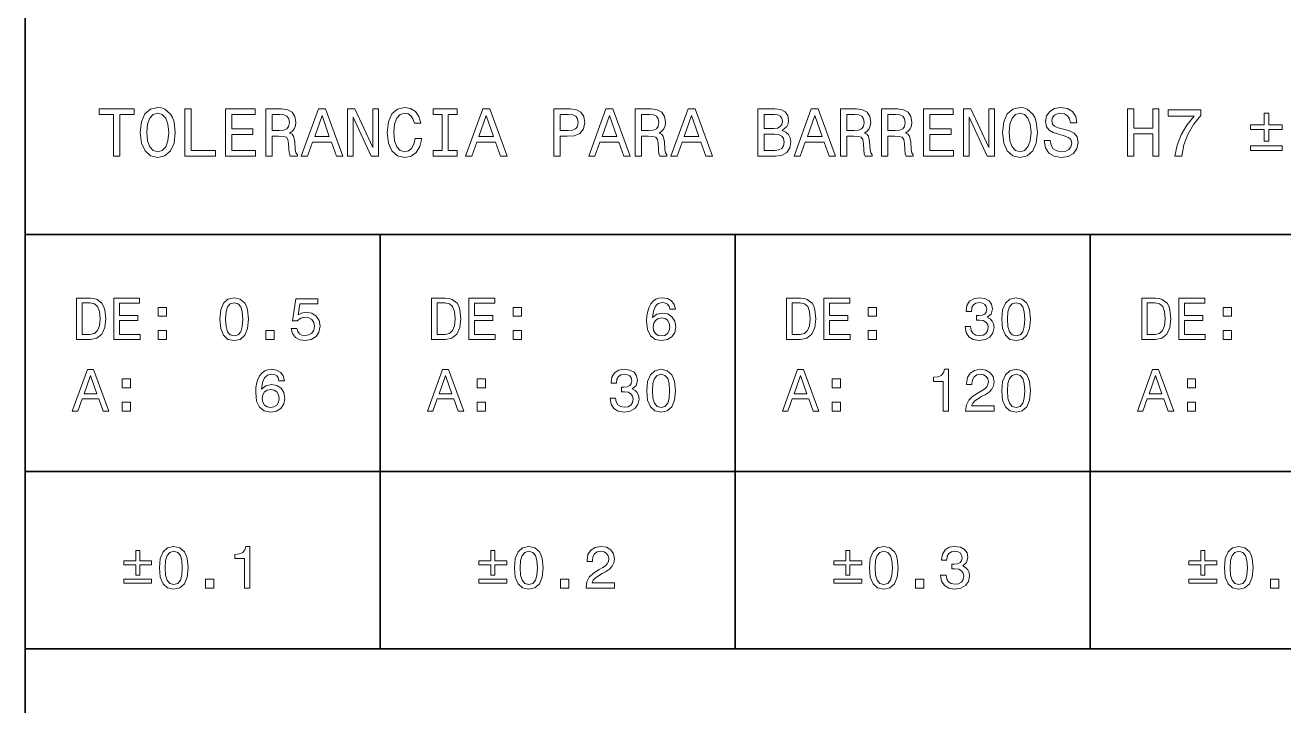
# Model space of a CAD drawing. Extents: x 14 to 2196, y -1968 to 1826.
# Drawn here: x 954 to 1060.3, y 1394.8 to 1452.3 of the extents above; entities that cross this region are included whole.
import ezdxf

# ---------------------------------------------------------------- set-up
doc = ezdxf.new("R2010")
doc.units = 0

msp = doc.modelspace()

# ---------------------------------------------------------------- linework, layer by layer
at = {"color": 7, "lineweight": 35}
for p, q in [((953.95874, 1826.436523), (953.95874, 1015.596436)), ((953.95874, 1464.596436), (953.95874, 1399.596436)), ((953.95874, 1434.596436), (1173.95874, 1434.596436)), ((983.95874, 1434.596436), (983.95874, 1399.596436)), ((1013.95874, 1434.596436), (1013.95874, 1399.596436)), ((1043.95874, 1434.596436), (1043.95874, 1399.596436)), ((953.95874, 1414.596436), (1173.95874, 1414.596436)), ((953.95874, 1399.596436), (1173.95874, 1399.596436)), ((953.95874, 1399.596436), (1173.95874, 1399.596436))]:
    msp.add_line(p, q, dxfattribs=at)
at = {"color": 7, "lineweight": 13}
for points in [[(961.428467, 1441.224731), (961.95874, 1441.224731), (961.95874, 1444.740601), (963.169128, 1444.740601), (963.169128, 1445.224731), (960.212341, 1445.224731), (960.212341, 1444.740601), (961.428467, 1444.740601)], [(963.682068, 1443.224731), (963.785828, 1442.325562), (964.085571, 1441.66272), (964.552429, 1441.25354), (965.16333, 1441.115234), (965.768555, 1441.25354), (966.24115, 1441.66272), (966.535095, 1442.325562), (966.644592, 1443.224731), (966.535095, 1444.118164), (966.408325, 1444.481201), (966.24115, 1444.780884), (965.768555, 1445.190186), (965.480347, 1445.293945), (965.16333, 1445.334229), (964.546631, 1445.190186), (964.079773, 1444.786743), (963.785828, 1444.123901)], [(964.235413, 1443.224731), (964.298828, 1443.922119), (964.489014, 1444.435059), (964.782959, 1444.746338), (965.16333, 1444.855835), (965.537964, 1444.746338), (965.831909, 1444.429321), (966.022156, 1443.916382), (966.091309, 1443.224731), (966.022156, 1442.527344), (965.831909, 1442.014404), (965.537964, 1441.703125), (965.16333, 1441.599365), (964.782959, 1441.703125), (964.489014, 1442.014404), (964.298828, 1442.521606)], [(967.463074, 1441.224731), (970.033691, 1441.224731), (970.033691, 1441.708862), (967.993347, 1441.708862), (967.993347, 1445.224731), (967.463074, 1445.224731)], [(970.892456, 1441.224731), (973.428467, 1441.224731), (973.428467, 1441.708862), (971.422729, 1441.708862), (971.422729, 1443.063354), (973.209473, 1443.063354), (973.209473, 1443.541748), (971.422729, 1443.541748), (971.422729, 1444.740601), (973.382385, 1444.740601), (973.382385, 1445.224731), (970.892456, 1445.224731)], [(974.287292, 1441.224731), (974.823303, 1441.224731), (974.823303, 1442.913452), (975.37085, 1442.913452), (975.774292, 1442.89624), (976.027893, 1442.815552), (976.16626, 1442.625366), (976.223877, 1442.285278), (976.252686, 1441.766479), (976.287292, 1441.426514), (976.356445, 1441.224731), (976.961609, 1441.224731), (976.961609, 1441.334229), (976.829041, 1441.495605), (976.782959, 1441.795288), (976.742615, 1442.440918), (976.644592, 1442.919312), (976.512085, 1443.069092), (976.304565, 1443.178589), (976.535095, 1443.322754), (976.696472, 1443.524414), (976.800232, 1443.778076), (976.834839, 1444.083496), (976.75415, 1444.567627), (976.52356, 1444.930786), (976.143188, 1445.14978), (975.624451, 1445.224731), (974.287292, 1445.224731)], [(975.474609, 1444.734863), (975.826172, 1444.700195), (976.074036, 1444.590698), (976.229614, 1444.389038), (976.281494, 1444.072021), (976.223877, 1443.737671), (976.068237, 1443.536011), (975.803101, 1443.432251), (975.440002, 1443.403442), (974.823303, 1443.403442), (974.823303, 1444.734863)], [(977.290161, 1441.224731), (977.820435, 1441.224731), (978.24115, 1442.400513), (979.837708, 1442.400513), (980.258423, 1441.224731), (980.800232, 1441.224731), (979.336243, 1445.230469), (978.748352, 1445.230469)], [(978.425598, 1442.890381), (979.042297, 1444.654175), (979.659058, 1442.890381)], [(981.197937, 1441.224731), (981.676331, 1441.224731), (981.676331, 1444.504272), (983.209473, 1441.224731), (983.826172, 1441.224731), (983.826172, 1445.224731), (983.342041, 1445.224731), (983.342041, 1441.94519), (981.826172, 1445.224731), (981.197937, 1445.224731)], [(986.915527, 1442.711792), (986.800232, 1442.227661), (986.610046, 1441.881836), (986.34491, 1441.668579), (986.033691, 1441.599365), (985.659058, 1441.703125), (985.365051, 1442.014404), (985.169128, 1442.521606), (985.105713, 1443.224731), (985.169128, 1443.922119), (985.359314, 1444.435059), (985.653259, 1444.746338), (986.033691, 1444.855835), (986.310303, 1444.798218), (986.546631, 1444.636841), (986.731079, 1444.377441), (986.857849, 1444.020142), (987.405396, 1444.020142), (987.232544, 1444.567627), (986.9328, 1444.982666), (986.52356, 1445.242065), (986.033691, 1445.334229), (985.422729, 1445.190186), (984.955872, 1444.786743), (984.656128, 1444.123901), (984.552368, 1443.224731), (984.656128, 1442.325562), (984.955872, 1441.66272), (985.422729, 1441.25354), (986.033691, 1441.115234), (986.569702, 1441.224731), (987.001953, 1441.530151), (987.307434, 1442.031616), (987.468811, 1442.711792)], [(989.186401, 1441.708862), (988.448669, 1441.708862), (988.448669, 1441.224731), (990.454407, 1441.224731), (990.454407, 1441.708862), (989.716675, 1441.708862), (989.716675, 1444.740601), (990.454407, 1444.740601), (990.454407, 1445.224731), (988.448669, 1445.224731), (988.448669, 1444.740601), (989.186401, 1444.740601)], [(991.169128, 1441.224731), (991.699341, 1441.224731), (992.120117, 1442.400513), (993.716675, 1442.400513), (994.13739, 1441.224731), (994.679199, 1441.224731), (993.21521, 1445.230469), (992.627319, 1445.230469)], [(992.304565, 1442.890381), (992.921265, 1444.654175), (993.537964, 1442.890381)], [(998.644592, 1441.224731), (999.174866, 1441.224731), (999.174866, 1442.913452), (999.762756, 1442.913452), (1000.356445, 1442.942261), (1000.829041, 1443.144043), (1001.134521, 1443.536011), (1001.238281, 1444.072021), (1001.157593, 1444.567627), (1000.927063, 1444.930786), (1000.546631, 1445.14978), (1000.027893, 1445.224731), (998.644592, 1445.224731)], [(999.883789, 1444.734863), (1000.229614, 1444.700195), (1000.483215, 1444.590698), (1000.633118, 1444.389038), (1000.684937, 1444.072021), (1000.627319, 1443.737671), (1000.47168, 1443.536011), (1000.206604, 1443.432251), (999.843445, 1443.403442), (999.174866, 1443.403442), (999.174866, 1444.734863)], [(1001.578308, 1441.224731), (1002.108582, 1441.224731), (1002.529358, 1442.400513), (1004.125854, 1442.400513), (1004.546631, 1441.224731), (1005.08844, 1441.224731), (1003.624451, 1445.230469), (1003.03656, 1445.230469)], [(1002.713806, 1442.890381), (1003.330505, 1444.654175), (1003.947205, 1442.890381)], [(1005.514954, 1441.224731), (1006.050964, 1441.224731), (1006.050964, 1442.913452), (1006.598511, 1442.913452), (1007.001953, 1442.89624), (1007.255554, 1442.815552), (1007.393921, 1442.625366), (1007.451538, 1442.285278), (1007.480347, 1441.766479), (1007.514954, 1441.426514), (1007.584106, 1441.224731), (1008.18927, 1441.224731), (1008.18927, 1441.334229), (1008.056702, 1441.495605), (1008.01062, 1441.795288), (1007.970276, 1442.440918), (1007.872314, 1442.919312), (1007.739746, 1443.069092), (1007.532227, 1443.178589), (1007.762756, 1443.322754), (1007.924133, 1443.524414), (1008.027893, 1443.778076), (1008.0625, 1444.083496), (1007.981812, 1444.567627), (1007.751221, 1444.930786), (1007.37085, 1445.14978), (1006.852112, 1445.224731), (1005.514954, 1445.224731)], [(1006.702271, 1444.734863), (1007.053833, 1444.700195), (1007.301697, 1444.590698), (1007.457275, 1444.389038), (1007.509155, 1444.072021), (1007.451538, 1443.737671), (1007.295898, 1443.536011), (1007.030762, 1443.432251), (1006.667664, 1443.403442), (1006.050964, 1443.403442), (1006.050964, 1444.734863)], [(1008.517822, 1441.224731), (1009.048096, 1441.224731), (1009.468811, 1442.400513), (1011.065369, 1442.400513), (1011.486145, 1441.224731), (1012.027893, 1441.224731), (1010.563904, 1445.230469), (1009.976013, 1445.230469)], [(1009.653259, 1442.890381), (1010.269958, 1444.654175), (1010.886719, 1442.890381)], [(1017.929932, 1443.386108), (1018.333374, 1443.720459), (1018.437134, 1443.94519), (1018.47168, 1444.221802), (1018.39679, 1444.654175), (1018.171997, 1444.965332), (1017.808899, 1445.155518), (1017.301697, 1445.224731), (1015.878052, 1445.224731), (1015.878052, 1441.224731), (1017.382385, 1441.224731), (1017.918396, 1441.30542), (1018.316101, 1441.541748), (1018.563904, 1441.916382), (1018.650391, 1442.423584), (1018.598511, 1442.763672), (1018.460205, 1443.046021), (1018.235413, 1443.25354)], [(1017.1922, 1443.564819), (1016.408325, 1443.564819), (1016.408325, 1444.746338), (1017.238281, 1444.746338), (1017.5495, 1444.711792), (1017.768555, 1444.608032), (1017.901123, 1444.429321), (1017.947205, 1444.164185), (1017.895325, 1443.899048), (1017.757019, 1443.7146), (1017.520691, 1443.599365)], [(1018.927063, 1441.224731), (1019.457275, 1441.224731), (1019.878052, 1442.400513), (1021.474609, 1442.400513), (1021.895325, 1441.224731), (1022.437134, 1441.224731), (1020.973145, 1445.230469), (1020.385254, 1445.230469)], [(1020.0625, 1442.890381), (1020.679199, 1444.654175), (1021.295898, 1442.890381)], [(1022.863647, 1441.224731), (1023.399658, 1441.224731), (1023.399658, 1442.913452), (1023.947205, 1442.913452), (1024.350708, 1442.89624), (1024.604248, 1442.815552), (1024.742554, 1442.625366), (1024.800293, 1442.285278), (1024.829102, 1441.766479), (1024.863647, 1441.426514), (1024.932861, 1441.224731), (1025.537964, 1441.224731), (1025.537964, 1441.334229), (1025.405396, 1441.495605), (1025.359375, 1441.795288), (1025.31897, 1442.440918), (1025.220947, 1442.919312), (1025.088379, 1443.069092), (1024.880981, 1443.178589), (1025.11145, 1443.322754), (1025.272827, 1443.524414), (1025.376587, 1443.778076), (1025.411133, 1444.083496), (1025.330566, 1444.567627), (1025.099976, 1444.930786), (1024.719604, 1445.14978), (1024.200806, 1445.224731), (1022.863647, 1445.224731)], [(1024.051025, 1444.734863), (1024.402588, 1444.700195), (1024.650391, 1444.590698), (1024.80603, 1444.389038), (1024.85791, 1444.072021), (1024.800293, 1443.737671), (1024.644653, 1443.536011), (1024.379517, 1443.432251), (1024.016357, 1443.403442), (1023.399658, 1443.403442), (1023.399658, 1444.734863)], [(1026.333374, 1441.224731), (1026.869385, 1441.224731), (1026.869385, 1442.913452), (1027.416992, 1442.913452), (1027.820435, 1442.89624), (1028.073975, 1442.815552), (1028.212402, 1442.625366), (1028.27002, 1442.285278), (1028.298828, 1441.766479), (1028.333374, 1441.426514), (1028.402588, 1441.224731), (1029.00769, 1441.224731), (1029.00769, 1441.334229), (1028.875122, 1441.495605), (1028.829102, 1441.795288), (1028.788696, 1442.440918), (1028.690674, 1442.919312), (1028.558228, 1443.069092), (1028.350708, 1443.178589), (1028.581177, 1443.322754), (1028.742554, 1443.524414), (1028.846313, 1443.778076), (1028.880981, 1444.083496), (1028.800293, 1444.567627), (1028.569702, 1444.930786), (1028.189331, 1445.14978), (1027.670532, 1445.224731), (1026.333374, 1445.224731)], [(1027.520752, 1444.734863), (1027.872314, 1444.700195), (1028.120117, 1444.590698), (1028.275757, 1444.389038), (1028.327637, 1444.072021), (1028.27002, 1443.737671), (1028.11438, 1443.536011), (1027.849243, 1443.432251), (1027.486084, 1443.403442), (1026.869385, 1443.403442), (1026.869385, 1444.734863)], [(1029.878052, 1441.224731), (1032.414062, 1441.224731), (1032.414062, 1441.708862), (1030.408325, 1441.708862), (1030.408325, 1443.063354), (1032.195068, 1443.063354), (1032.195068, 1443.541748), (1030.408325, 1443.541748), (1030.408325, 1444.740601), (1032.36792, 1444.740601), (1032.36792, 1445.224731), (1029.878052, 1445.224731)], [(1033.244019, 1441.224731), (1033.722412, 1441.224731), (1033.722412, 1444.504272), (1035.255615, 1441.224731), (1035.872314, 1441.224731), (1035.872314, 1445.224731), (1035.388184, 1445.224731), (1035.388184, 1441.94519), (1033.872314, 1445.224731), (1033.244019, 1445.224731)], [(1036.546631, 1443.224731), (1036.650391, 1442.325562), (1036.950073, 1441.66272), (1037.416992, 1441.25354), (1038.027954, 1441.115234), (1038.633057, 1441.25354), (1039.105713, 1441.66272), (1039.399658, 1442.325562), (1039.509155, 1443.224731), (1039.399658, 1444.118164), (1039.272827, 1444.481201), (1039.105713, 1444.780884), (1038.633057, 1445.190186), (1038.344971, 1445.293945), (1038.027954, 1445.334229), (1037.411255, 1445.190186), (1036.944336, 1444.786743), (1036.650391, 1444.123901)], [(1037.099976, 1443.224731), (1037.16333, 1443.922119), (1037.353516, 1444.435059), (1037.647461, 1444.746338), (1038.027954, 1444.855835), (1038.402588, 1444.746338), (1038.696533, 1444.429321), (1038.886719, 1443.916382), (1038.955811, 1443.224731), (1038.886719, 1442.527344), (1038.696533, 1442.014404), (1038.402588, 1441.703125), (1038.027954, 1441.599365), (1037.647461, 1441.703125), (1037.353516, 1442.014404), (1037.16333, 1442.521606)], [(1040.587036, 1442.544556), (1040.0625, 1442.544556), (1040.177734, 1441.933716), (1040.465942, 1441.484131), (1040.90979, 1441.213257), (1041.509155, 1441.115234), (1042.102783, 1441.207397), (1042.546631, 1441.46106), (1042.829102, 1441.858765), (1042.932861, 1442.383179), (1042.846313, 1442.855835), (1042.604248, 1443.161377), (1042.212402, 1443.363037), (1041.687866, 1443.512939), (1041.238281, 1443.622437), (1040.944336, 1443.749268), (1040.777222, 1443.933716), (1040.725342, 1444.221802), (1040.777222, 1444.481201), (1040.927002, 1444.677124), (1041.157593, 1444.809692), (1041.474609, 1444.855835), (1041.797363, 1444.798218), (1042.051025, 1444.642578), (1042.21814, 1444.383179), (1042.298828, 1444.031616), (1042.823242, 1444.031616), (1042.823242, 1444.043213), (1042.731079, 1444.584961), (1042.460205, 1444.988403), (1042.033691, 1445.242065), (1041.457275, 1445.328491), (1040.938599, 1445.242065), (1040.535156, 1445), (1040.275757, 1444.625366), (1040.183594, 1444.141113), (1040.258423, 1443.708862), (1040.477539, 1443.414917), (1040.823242, 1443.218994), (1041.295898, 1443.069092), (1041.762817, 1442.936523), (1042.11438, 1442.809692), (1042.327637, 1442.625366), (1042.402588, 1442.325562), (1042.333374, 1442.020142), (1042.154663, 1441.789551), (1041.883789, 1441.645508), (1041.532227, 1441.599365), (1041.140259, 1441.66272), (1040.840576, 1441.847168), (1040.650391, 1442.146973)], [(1047.099976, 1441.224731), (1047.635986, 1441.224731), (1047.635986, 1443.103638), (1049.238281, 1443.103638), (1049.238281, 1441.224731), (1049.768555, 1441.224731), (1049.768555, 1445.224731), (1049.238281, 1445.224731), (1049.238281, 1443.593628), (1047.635986, 1443.593628), (1047.635986, 1445.224731), (1047.099976, 1445.224731)], [(1051.105713, 1441.224731), (1051.687866, 1441.224731), (1051.878052, 1442.175781), (1052.212402, 1443.063354), (1052.684937, 1443.887573), (1053.301758, 1444.659912), (1053.301758, 1445.138306), (1050.558228, 1445.138306), (1050.558228, 1444.61377), (1052.748413, 1444.61377), (1052.11438, 1443.835693), (1051.635986, 1443.022949), (1051.301758, 1442.158447)], [(1058.644653, 1442.481201), (1059.042358, 1442.481201), (1059.042358, 1443.478394), (1060.183594, 1443.478394), (1060.183594, 1443.870239), (1059.042358, 1443.870239), (1059.042358, 1444.861572), (1058.644653, 1444.861572), (1058.644653, 1443.870239), (1057.503418, 1443.870239), (1057.503418, 1443.478394), (1058.644653, 1443.478394)], [(1017.31897, 1441.703125), (1016.408325, 1441.703125), (1016.408325, 1443.080688), (1017.26709, 1443.080688), (1017.630188, 1443.040283), (1017.889587, 1442.919312), (1018.045227, 1442.711792), (1018.097046, 1442.412109), (1018.045227, 1442.095093), (1017.901123, 1441.875977), (1017.659058, 1441.743408)], [(1057.503418, 1442.089233), (1057.503418, 1441.69165), (1060.183594, 1441.69165), (1060.183594, 1442.089233)], [(959.47168, 1429.239746), (958.306702, 1429.239746), (958.306702, 1425.739746), (959.47168, 1425.739746), (960.021423, 1425.850708), (960.429932, 1426.188599), (960.682068, 1426.738281), (960.772888, 1427.489746), (960.6922, 1428.256348), (960.591309, 1428.55896), (960.450073, 1428.801025), (960.041565, 1429.128784), (959.774292, 1429.209473)], [(959.436401, 1428.821167), (959.819702, 1428.745483), (960.081909, 1428.51355), (960.238281, 1428.099976), (960.288696, 1427.489746), (960.233215, 1426.899658), (960.076904, 1426.486084), (959.809631, 1426.239014), (959.436401, 1426.158325), (958.775757, 1426.158325), (958.775757, 1428.821167)], [(961.453674, 1425.739746), (963.672729, 1425.739746), (963.672729, 1426.16333), (961.917664, 1426.16333), (961.917664, 1427.348511), (963.481079, 1427.348511), (963.481079, 1427.76709), (961.917664, 1427.76709), (961.917664, 1428.816162), (963.632385, 1428.816162), (963.632385, 1429.239746), (961.453674, 1429.239746)], [(965.200806, 1427.696533), (965.89679, 1427.696533), (965.89679, 1428.447998), (965.200806, 1428.447998)], [(970.405396, 1427.449341), (970.481079, 1426.657593), (970.718079, 1426.092773), (971.096375, 1425.749878), (971.62085, 1425.638916), (972.14032, 1425.749878), (972.518555, 1426.092773), (972.750549, 1426.657593), (972.831238, 1427.449341), (972.750549, 1428.236084), (972.654724, 1428.548828), (972.518555, 1428.80603), (972.14032, 1429.148926), (971.62085, 1429.265015), (971.096375, 1429.148926), (970.718079, 1428.801025), (970.481079, 1428.236084)], [(970.889587, 1427.449341), (970.929932, 1428.05957), (971.05603, 1428.498413), (971.282959, 1428.755615), (971.62085, 1428.846313), (971.953674, 1428.755615), (972.180664, 1428.498413), (972.306702, 1428.05957), (972.347046, 1427.449341), (972.306702, 1426.834106), (972.180664, 1426.395386), (971.953674, 1426.138184), (971.62085, 1426.052368), (971.282959, 1426.138184), (971.05603, 1426.395386), (970.929932, 1426.834106)], [(976.442139, 1426.652588), (976.553101, 1426.239014), (976.800232, 1425.91626), (977.16333, 1425.714478), (977.627319, 1425.638916), (978.136719, 1425.729614), (978.535095, 1425.976807), (978.787292, 1426.370117), (978.883118, 1426.874512), (978.797363, 1427.343506), (978.555298, 1427.71167), (978.177063, 1427.94873), (977.687866, 1428.034424), (977.309631, 1427.973877), (977.01709, 1427.807495), (977.158325, 1428.75061), (978.691467, 1428.75061), (978.691467, 1429.164062), (976.820435, 1429.164062), (976.54303, 1427.308228), (976.946472, 1427.308228), (977.239014, 1427.545166), (977.612183, 1427.630981), (977.934937, 1427.575439), (978.182068, 1427.414062), (978.33844, 1427.166992), (978.393921, 1426.849243), (978.33844, 1426.531494), (978.177063, 1426.284424), (977.929932, 1426.128052), (977.612183, 1426.072632), (977.34491, 1426.10791), (977.138123, 1426.223877), (976.986816, 1426.405396), (976.911194, 1426.652588)], [(989.47168, 1429.239746), (988.306702, 1429.239746), (988.306702, 1425.739746), (989.47168, 1425.739746), (990.021423, 1425.850708), (990.429932, 1426.188599), (990.682068, 1426.738281), (990.772888, 1427.489746), (990.6922, 1428.256348), (990.591309, 1428.55896), (990.450073, 1428.801025), (990.041565, 1429.128784), (989.774292, 1429.209473)], [(989.436401, 1428.821167), (989.819702, 1428.745483), (990.081909, 1428.51355), (990.238281, 1428.099976), (990.288696, 1427.489746), (990.233215, 1426.899658), (990.076904, 1426.486084), (989.809631, 1426.239014), (989.436401, 1426.158325), (988.775757, 1426.158325), (988.775757, 1428.821167)], [(991.453674, 1425.739746), (993.672729, 1425.739746), (993.672729, 1426.16333), (991.917664, 1426.16333), (991.917664, 1427.348511), (993.481079, 1427.348511), (993.481079, 1427.76709), (991.917664, 1427.76709), (991.917664, 1428.816162), (993.632385, 1428.816162), (993.632385, 1429.239746), (991.453674, 1429.239746)], [(995.200806, 1427.696533), (995.89679, 1427.696533), (995.89679, 1428.447998), (995.200806, 1428.447998)], [(1008.903259, 1428.296631), (1008.807434, 1428.7052), (1008.585571, 1429.007812), (1008.242615, 1429.199341), (1007.798828, 1429.265015), (1007.501221, 1429.229614), (1007.244019, 1429.133789), (1007.01709, 1428.977539), (1006.825439, 1428.755615), (1006.674133, 1428.478271), (1006.563232, 1428.140381), (1006.492615, 1427.741943), (1006.472412, 1427.293091), (1006.553101, 1426.576904), (1006.800232, 1426.057495), (1007.198669, 1425.744751), (1007.743347, 1425.638916), (1008.232544, 1425.729614), (1008.605713, 1425.966675), (1008.847778, 1426.339844), (1008.933533, 1426.813965), (1008.847778, 1427.293091), (1008.615784, 1427.661255), (1008.257751, 1427.893188), (1007.813904, 1427.973877), (1007.334839, 1427.873047), (1006.976746, 1427.585571), (1007.052429, 1428.140381), (1007.213806, 1428.538696), (1007.460876, 1428.775757), (1007.803833, 1428.856445), (1008.05603, 1428.816162), (1008.24762, 1428.710205), (1008.373718, 1428.533691), (1008.43927, 1428.296631)], [(1019.47168, 1429.239746), (1018.306702, 1429.239746), (1018.306702, 1425.739746), (1019.47168, 1425.739746), (1020.021423, 1425.850708), (1020.429932, 1426.188599), (1020.682068, 1426.738281), (1020.772888, 1427.489746), (1020.6922, 1428.256348), (1020.591309, 1428.55896), (1020.450073, 1428.801025), (1020.041565, 1429.128784), (1019.774292, 1429.209473)], [(1019.436401, 1428.821167), (1019.819702, 1428.745483), (1020.081909, 1428.51355), (1020.238281, 1428.099976), (1020.288696, 1427.489746), (1020.233215, 1426.899658), (1020.076904, 1426.486084), (1019.809631, 1426.239014), (1019.436401, 1426.158325), (1018.775757, 1426.158325), (1018.775757, 1428.821167)], [(1021.453674, 1425.739746), (1023.672729, 1425.739746), (1023.672729, 1426.16333), (1021.917664, 1426.16333), (1021.917664, 1427.348511), (1023.481079, 1427.348511), (1023.481079, 1427.76709), (1021.917664, 1427.76709), (1021.917664, 1428.816162), (1023.632385, 1428.816162), (1023.632385, 1429.239746), (1021.453674, 1429.239746)], [(1025.200806, 1427.696533), (1025.896729, 1427.696533), (1025.896729, 1428.447998), (1025.200806, 1428.447998)], [(1033.385986, 1426.839111), (1033.385986, 1426.803833), (1033.466675, 1426.319702), (1033.703735, 1425.956665), (1034.076904, 1425.724609), (1034.571167, 1425.638916), (1035.095581, 1425.724609), (1035.489014, 1425.946533), (1035.741211, 1426.299561), (1035.831909, 1426.753418), (1035.791626, 1427.051025), (1035.680664, 1427.293091), (1035.499146, 1427.479614), (1035.256958, 1427.615845), (1035.584839, 1427.888184), (1035.700806, 1428.321899), (1035.625122, 1428.71521), (1035.408325, 1429.012817), (1035.055298, 1429.199341), (1034.571167, 1429.265015), (1034.117188, 1429.184326), (1033.769287, 1428.962402), (1033.542358, 1428.609375), (1033.466675, 1428.140381), (1033.466675, 1428.10498), (1033.915527, 1428.10498), (1033.955811, 1428.427734), (1034.087036, 1428.65979), (1034.298828, 1428.801025), (1034.596313, 1428.85144), (1034.858643, 1428.811035), (1035.050293, 1428.7052), (1035.16626, 1428.533691), (1035.21167, 1428.301758), (1035.16626, 1428.054565), (1035.045166, 1427.888184), (1034.833374, 1427.787354), (1034.545898, 1427.75708), (1034.349243, 1427.762085), (1034.349243, 1427.363647), (1034.596313, 1427.373779), (1034.914062, 1427.328369), (1035.151123, 1427.207275), (1035.292358, 1427.01062), (1035.342773, 1426.753418), (1035.287231, 1426.460938), (1035.140991, 1426.244019), (1034.909058, 1426.10791), (1034.60144, 1426.0625), (1034.283691, 1426.112915), (1034.051636, 1426.264282), (1033.905396, 1426.506348), (1033.849976, 1426.839111)], [(1036.477417, 1427.449341), (1036.553101, 1426.657593), (1036.790161, 1426.092773), (1037.168335, 1425.749878), (1037.692871, 1425.638916), (1038.212402, 1425.749878), (1038.590576, 1426.092773), (1038.822632, 1426.657593), (1038.90332, 1427.449341), (1038.822632, 1428.236084), (1038.726807, 1428.548828), (1038.590576, 1428.80603), (1038.212402, 1429.148926), (1037.692871, 1429.265015), (1037.168335, 1429.148926), (1036.790161, 1428.801025), (1036.553101, 1428.236084)], [(1036.96167, 1427.449341), (1037.001953, 1428.05957), (1037.128052, 1428.498413), (1037.35498, 1428.755615), (1037.692871, 1428.846313), (1038.025757, 1428.755615), (1038.252686, 1428.498413), (1038.378784, 1428.05957), (1038.419067, 1427.449341), (1038.378784, 1426.834106), (1038.252686, 1426.395386), (1038.025757, 1426.138184), (1037.692871, 1426.052368), (1037.35498, 1426.138184), (1037.128052, 1426.395386), (1037.001953, 1426.834106)], [(1049.47168, 1429.239746), (1048.306763, 1429.239746), (1048.306763, 1425.739746), (1049.47168, 1425.739746), (1050.021362, 1425.850708), (1050.429932, 1426.188599), (1050.682129, 1426.738281), (1050.772827, 1427.489746), (1050.692139, 1428.256348), (1050.591309, 1428.55896), (1050.450073, 1428.801025), (1050.041626, 1429.128784), (1049.774292, 1429.209473)], [(1049.436401, 1428.821167), (1049.819702, 1428.745483), (1050.081909, 1428.51355), (1050.238281, 1428.099976), (1050.288696, 1427.489746), (1050.233276, 1426.899658), (1050.076904, 1426.486084), (1049.80957, 1426.239014), (1049.436401, 1426.158325), (1048.775757, 1426.158325), (1048.775757, 1428.821167)], [(1051.453735, 1425.739746), (1053.672729, 1425.739746), (1053.672729, 1426.16333), (1051.917725, 1426.16333), (1051.917725, 1427.348511), (1053.481079, 1427.348511), (1053.481079, 1427.76709), (1051.917725, 1427.76709), (1051.917725, 1428.816162), (1053.632324, 1428.816162), (1053.632324, 1429.239746), (1051.453735, 1429.239746)], [(1055.200806, 1427.696533), (1055.896729, 1427.696533), (1055.896729, 1428.447998), (1055.200806, 1428.447998)], [(1008.444336, 1426.80896), (1008.388855, 1426.491211), (1008.24762, 1426.249146), (1008.020691, 1426.087769), (1007.738281, 1426.037354), (1007.440735, 1426.087769), (1007.213806, 1426.244019), (1007.067505, 1426.486084), (1007.022156, 1426.803833), (1007.072571, 1427.116577), (1007.213806, 1427.353638), (1007.445801, 1427.504883), (1007.758423, 1427.560303), (1008.030762, 1427.504883), (1008.24762, 1427.358643), (1008.388855, 1427.121582)], [(965.200806, 1425.739746), (965.89679, 1425.739746), (965.89679, 1426.491211), (965.200806, 1426.491211)], [(974.308899, 1425.739746), (975.004822, 1425.739746), (975.004822, 1426.491211), (974.308899, 1426.491211)], [(995.200806, 1425.739746), (995.89679, 1425.739746), (995.89679, 1426.491211), (995.200806, 1426.491211)], [(1025.200806, 1425.739746), (1025.896729, 1425.739746), (1025.896729, 1426.491211), (1025.200806, 1426.491211)], [(1055.200806, 1425.739746), (1055.896729, 1425.739746), (1055.896729, 1426.491211), (1055.200806, 1426.491211)], [(957.943604, 1419.692871), (958.407593, 1419.692871), (958.775757, 1420.72168), (960.172729, 1420.72168), (960.540894, 1419.692871), (961.014954, 1419.692871), (959.733948, 1423.197876), (959.219543, 1423.197876)], [(975.867249, 1422.249756), (975.771423, 1422.658325), (975.5495, 1422.960938), (975.206604, 1423.152466), (974.762756, 1423.21814), (974.46521, 1423.182739), (974.208008, 1423.086914), (973.981079, 1422.930664), (973.789429, 1422.70874), (973.638123, 1422.431396), (973.527161, 1422.093506), (973.456604, 1421.695068), (973.436401, 1421.246216), (973.51709, 1420.530029), (973.764221, 1420.01062), (974.162659, 1419.697876), (974.707275, 1419.592041), (975.196472, 1419.682739), (975.569702, 1419.9198), (975.811768, 1420.292969), (975.897522, 1420.76709), (975.811768, 1421.246216), (975.579773, 1421.61438), (975.22168, 1421.846313), (974.777893, 1421.927002), (974.298828, 1421.826172), (973.940735, 1421.538696), (974.016357, 1422.093506), (974.177734, 1422.491821), (974.424866, 1422.728882), (974.767822, 1422.80957), (975.019958, 1422.769287), (975.211609, 1422.66333), (975.337708, 1422.486816), (975.403259, 1422.249756)], [(987.943604, 1419.692871), (988.407593, 1419.692871), (988.775757, 1420.72168), (990.172729, 1420.72168), (990.540894, 1419.692871), (991.014954, 1419.692871), (989.733948, 1423.197876), (989.219543, 1423.197876)], [(1003.385986, 1420.792236), (1003.385986, 1420.756958), (1003.466675, 1420.272827), (1003.703674, 1419.90979), (1004.076904, 1419.677734), (1004.571106, 1419.592041), (1005.095642, 1419.677734), (1005.489014, 1419.899658), (1005.74115, 1420.252686), (1005.831909, 1420.706543), (1005.791565, 1421.00415), (1005.680664, 1421.246216), (1005.499084, 1421.432739), (1005.257019, 1421.56897), (1005.584839, 1421.841309), (1005.700806, 1422.275024), (1005.625183, 1422.668335), (1005.408325, 1422.965942), (1005.055298, 1423.152466), (1004.571106, 1423.21814), (1004.117249, 1423.137451), (1003.769287, 1422.915527), (1003.542297, 1422.5625), (1003.466675, 1422.093506), (1003.466675, 1422.058105), (1003.915527, 1422.058105), (1003.955872, 1422.380859), (1004.086975, 1422.612915), (1004.298828, 1422.75415), (1004.596375, 1422.804565), (1004.858582, 1422.76416), (1005.050232, 1422.658325), (1005.16626, 1422.486816), (1005.211609, 1422.254883), (1005.16626, 1422.00769), (1005.045166, 1421.841309), (1004.833374, 1421.740479), (1004.545898, 1421.710205), (1004.349243, 1421.71521), (1004.349243, 1421.316772), (1004.596375, 1421.326904), (1004.914062, 1421.281494), (1005.151123, 1421.1604), (1005.292297, 1420.963745), (1005.342773, 1420.706543), (1005.287292, 1420.414062), (1005.140991, 1420.197144), (1004.909058, 1420.061035), (1004.601379, 1420.015625), (1004.283691, 1420.06604), (1004.051697, 1420.217407), (1003.905457, 1420.459473), (1003.849976, 1420.792236)], [(1006.477478, 1421.402466), (1006.553101, 1420.610718), (1006.790161, 1420.045898), (1007.168396, 1419.703003), (1007.692871, 1419.592041), (1008.212341, 1419.703003), (1008.590576, 1420.045898), (1008.822571, 1420.610718), (1008.903259, 1421.402466), (1008.822571, 1422.189209), (1008.726746, 1422.501953), (1008.590576, 1422.759155), (1008.212341, 1423.102051), (1007.692871, 1423.21814), (1007.168396, 1423.102051), (1006.790161, 1422.75415), (1006.553101, 1422.189209)], [(1017.943604, 1419.692871), (1018.407593, 1419.692871), (1018.775757, 1420.72168), (1020.172729, 1420.72168), (1020.540894, 1419.692871), (1021.014954, 1419.692871), (1019.733948, 1423.197876), (1019.219543, 1423.197876)], [(1031.530029, 1419.692871), (1031.989014, 1419.692871), (1031.989014, 1423.21814), (1031.646118, 1423.21814), (1031.555298, 1422.9104), (1031.373779, 1422.703735), (1031.096313, 1422.582642), (1030.713013, 1422.542236), (1030.713013, 1422.184204), (1031.530029, 1422.184204)], [(1033.42627, 1419.692871), (1035.831909, 1419.692871), (1035.831909, 1420.126587), (1033.930664, 1420.126587), (1034.036499, 1420.363647), (1034.21814, 1420.560303), (1034.777954, 1420.918335), (1035.075439, 1421.069702), (1035.408325, 1421.286499), (1035.645386, 1421.538696), (1035.781494, 1421.836304), (1035.831909, 1422.174194), (1035.746216, 1422.597778), (1035.509155, 1422.930664), (1035.146118, 1423.142456), (1034.677002, 1423.21814), (1034.192871, 1423.132324), (1033.824707, 1422.895264), (1033.587646, 1422.51709), (1033.506958, 1422.017822), (1033.506958, 1421.947144), (1033.965942, 1421.947144), (1033.965942, 1421.987549), (1034.011353, 1422.330444), (1034.147461, 1422.582642), (1034.36438, 1422.744019), (1034.651855, 1422.799438), (1034.944336, 1422.749023), (1035.161133, 1422.623047), (1035.302368, 1422.42627), (1035.352783, 1422.179199), (1035.317505, 1421.947144), (1035.22168, 1421.750488), (1035.060303, 1421.578979), (1034.838379, 1421.427734), (1034.540894, 1421.266357), (1034.046631, 1420.953735), (1033.698608, 1420.62085), (1033.491943, 1420.217407), (1033.42627, 1419.708008)], [(1036.477417, 1421.402466), (1036.553101, 1420.610718), (1036.790161, 1420.045898), (1037.168335, 1419.703003), (1037.692871, 1419.592041), (1038.212402, 1419.703003), (1038.590576, 1420.045898), (1038.822632, 1420.610718), (1038.90332, 1421.402466), (1038.822632, 1422.189209), (1038.726807, 1422.501953), (1038.590576, 1422.759155), (1038.212402, 1423.102051), (1037.692871, 1423.21814), (1037.168335, 1423.102051), (1036.790161, 1422.75415), (1036.553101, 1422.189209)], [(1047.943604, 1419.692871), (1048.407593, 1419.692871), (1048.775757, 1420.72168), (1050.172729, 1420.72168), (1050.540894, 1419.692871), (1051.014893, 1419.692871), (1049.734009, 1423.197876), (1049.219604, 1423.197876)], [(958.937134, 1421.150391), (959.476746, 1422.693604), (960.016357, 1421.150391)], [(962.164795, 1421.649658), (962.860779, 1421.649658), (962.860779, 1422.401123), (962.164795, 1422.401123)], [(988.937134, 1421.150391), (989.476746, 1422.693604), (990.016357, 1421.150391)], [(992.164795, 1421.649658), (992.860779, 1421.649658), (992.860779, 1422.401123), (992.164795, 1422.401123)], [(1006.961609, 1421.402466), (1007.001953, 1422.012695), (1007.128052, 1422.451538), (1007.35498, 1422.70874), (1007.692871, 1422.799438), (1008.025757, 1422.70874), (1008.252686, 1422.451538), (1008.378784, 1422.012695), (1008.419128, 1421.402466), (1008.378784, 1420.787231), (1008.252686, 1420.348511), (1008.025757, 1420.091309), (1007.692871, 1420.005493), (1007.35498, 1420.091309), (1007.128052, 1420.348511), (1007.001953, 1420.787231)], [(1018.937134, 1421.150391), (1019.476746, 1422.693604), (1020.016357, 1421.150391)], [(1022.164795, 1421.649658), (1022.860779, 1421.649658), (1022.860779, 1422.401123), (1022.164795, 1422.401123)], [(1036.96167, 1421.402466), (1037.001953, 1422.012695), (1037.128052, 1422.451538), (1037.35498, 1422.70874), (1037.692871, 1422.799438), (1038.025757, 1422.70874), (1038.252686, 1422.451538), (1038.378784, 1422.012695), (1038.419067, 1421.402466), (1038.378784, 1420.787231), (1038.252686, 1420.348511), (1038.025757, 1420.091309), (1037.692871, 1420.005493), (1037.35498, 1420.091309), (1037.128052, 1420.348511), (1037.001953, 1420.787231)], [(1048.937134, 1421.150391), (1049.476807, 1422.693604), (1050.016357, 1421.150391)], [(1052.164795, 1421.649658), (1052.860718, 1421.649658), (1052.860718, 1422.401123), (1052.164795, 1422.401123)], [(975.408325, 1420.762085), (975.352844, 1420.444336), (975.211609, 1420.202271), (974.98468, 1420.040894), (974.702271, 1419.990479), (974.404724, 1420.040894), (974.177734, 1420.197144), (974.031494, 1420.439209), (973.986145, 1420.756958), (974.03656, 1421.069702), (974.177734, 1421.306763), (974.409729, 1421.458008), (974.722412, 1421.513428), (974.994751, 1421.458008), (975.211609, 1421.311768), (975.352844, 1421.074707)], [(962.164795, 1419.692871), (962.860779, 1419.692871), (962.860779, 1420.444336), (962.164795, 1420.444336)], [(992.164795, 1419.692871), (992.860779, 1419.692871), (992.860779, 1420.444336), (992.164795, 1420.444336)], [(1022.164795, 1419.692871), (1022.860779, 1419.692871), (1022.860779, 1420.444336), (1022.164795, 1420.444336)], [(1052.164795, 1419.692871), (1052.860718, 1419.692871), (1052.860718, 1420.444336), (1052.164795, 1420.444336)], [(965.297363, 1406.449341), (965.372986, 1405.657593), (965.610046, 1405.092773), (965.988281, 1404.749878), (966.512756, 1404.638916), (967.032227, 1404.749878), (967.410461, 1405.092773), (967.642456, 1405.657593), (967.723145, 1406.449341), (967.642456, 1407.236084), (967.546631, 1407.548828), (967.410461, 1407.80603), (967.032227, 1408.148926), (966.512756, 1408.265015), (965.988281, 1408.148926), (965.610046, 1407.801025), (965.372986, 1407.236084)], [(972.494019, 1404.739746), (972.953003, 1404.739746), (972.953003, 1408.265015), (972.610046, 1408.265015), (972.519287, 1407.957275), (972.337708, 1407.75061), (972.060303, 1407.629517), (971.677063, 1407.589111), (971.677063, 1407.231079), (972.494019, 1407.231079)], [(995.297363, 1406.449341), (995.372986, 1405.657593), (995.610046, 1405.092773), (995.988281, 1404.749878), (996.512756, 1404.638916), (997.032227, 1404.749878), (997.410461, 1405.092773), (997.642456, 1405.657593), (997.723145, 1406.449341), (997.642456, 1407.236084), (997.546631, 1407.548828), (997.410461, 1407.80603), (997.032227, 1408.148926), (996.512756, 1408.265015), (995.988281, 1408.148926), (995.610046, 1407.801025), (995.372986, 1407.236084)], [(1001.354248, 1404.739746), (1003.759888, 1404.739746), (1003.759888, 1405.173462), (1001.858582, 1405.173462), (1001.964478, 1405.410522), (1002.146057, 1405.607178), (1002.705872, 1405.96521), (1003.003418, 1406.116577), (1003.336243, 1406.333374), (1003.573303, 1406.585571), (1003.709473, 1406.883179), (1003.759888, 1407.221069), (1003.674133, 1407.644653), (1003.437134, 1407.977539), (1003.074036, 1408.189331), (1002.60498, 1408.265015), (1002.12085, 1408.179199), (1001.752686, 1407.942139), (1001.515686, 1407.563965), (1001.434937, 1407.064697), (1001.434937, 1406.994019), (1001.893921, 1406.994019), (1001.893921, 1407.034424), (1001.93927, 1407.377319), (1002.075439, 1407.629517), (1002.292297, 1407.790894), (1002.579773, 1407.846313), (1002.872314, 1407.795898), (1003.089172, 1407.669922), (1003.230347, 1407.473145), (1003.280762, 1407.226074), (1003.245483, 1406.994019), (1003.149658, 1406.797363), (1002.988281, 1406.625854), (1002.766357, 1406.474609), (1002.468811, 1406.313232), (1001.974609, 1406.00061), (1001.626587, 1405.667725), (1001.419861, 1405.264282), (1001.354248, 1404.754883)], [(1025.297363, 1406.449341), (1025.373047, 1405.657593), (1025.609985, 1405.092773), (1025.988281, 1404.749878), (1026.512817, 1404.638916), (1027.032227, 1404.749878), (1027.410522, 1405.092773), (1027.642456, 1405.657593), (1027.723145, 1406.449341), (1027.642456, 1407.236084), (1027.546631, 1407.548828), (1027.410522, 1407.80603), (1027.032227, 1408.148926), (1026.512817, 1408.265015), (1025.988281, 1408.148926), (1025.609985, 1407.801025), (1025.373047, 1407.236084)], [(1031.313965, 1405.839111), (1031.313965, 1405.803833), (1031.394653, 1405.319702), (1031.631592, 1404.956665), (1032.004883, 1404.724609), (1032.499146, 1404.638916), (1033.02356, 1404.724609), (1033.416992, 1404.946533), (1033.669067, 1405.299561), (1033.759888, 1405.753418), (1033.719604, 1406.051025), (1033.608643, 1406.293091), (1033.427002, 1406.479614), (1033.184937, 1406.615845), (1033.512817, 1406.888184), (1033.628784, 1407.321899), (1033.553101, 1407.71521), (1033.336304, 1408.012817), (1032.983276, 1408.199341), (1032.499146, 1408.265015), (1032.045166, 1408.184326), (1031.697266, 1407.962402), (1031.470215, 1407.609375), (1031.394653, 1407.140381), (1031.394653, 1407.10498), (1031.843506, 1407.10498), (1031.883789, 1407.427734), (1032.014893, 1407.65979), (1032.226807, 1407.801025), (1032.524292, 1407.85144), (1032.786499, 1407.811035), (1032.978149, 1407.7052), (1033.094238, 1407.533691), (1033.139526, 1407.301758), (1033.094238, 1407.054565), (1032.973145, 1406.888184), (1032.761353, 1406.787354), (1032.473877, 1406.75708), (1032.277222, 1406.762085), (1032.277222, 1406.363647), (1032.524292, 1406.373779), (1032.842041, 1406.328369), (1033.079102, 1406.207275), (1033.220215, 1406.01062), (1033.270752, 1405.753418), (1033.21521, 1405.460938), (1033.06897, 1405.244019), (1032.837036, 1405.10791), (1032.529297, 1405.0625), (1032.21167, 1405.112915), (1031.979614, 1405.264282), (1031.833374, 1405.506348), (1031.777954, 1405.839111)], [(1055.297363, 1406.449341), (1055.373047, 1405.657593), (1055.609985, 1405.092773), (1055.988281, 1404.749878), (1056.512817, 1404.638916), (1057.032227, 1404.749878), (1057.410522, 1405.092773), (1057.642456, 1405.657593), (1057.723145, 1406.449341), (1057.642456, 1407.236084), (1057.546631, 1407.548828), (1057.410522, 1407.80603), (1057.032227, 1408.148926), (1056.512817, 1408.265015), (1055.988281, 1408.148926), (1055.609985, 1407.801025), (1055.373047, 1407.236084)], [(963.300232, 1405.839111), (963.648193, 1405.839111), (963.648193, 1406.71167), (964.64679, 1406.71167), (964.64679, 1407.054565), (963.648193, 1407.054565), (963.648193, 1407.921997), (963.300232, 1407.921997), (963.300232, 1407.054565), (962.301697, 1407.054565), (962.301697, 1406.71167), (963.300232, 1406.71167)], [(965.781494, 1406.449341), (965.821838, 1407.05957), (965.947937, 1407.498413), (966.174866, 1407.755615), (966.512756, 1407.846313), (966.845642, 1407.755615), (967.072571, 1407.498413), (967.198669, 1407.05957), (967.239014, 1406.449341), (967.198669, 1405.834106), (967.072571, 1405.395386), (966.845642, 1405.138184), (966.512756, 1405.052368), (966.174866, 1405.138184), (965.947937, 1405.395386), (965.821838, 1405.834106)], [(993.300232, 1405.839111), (993.648193, 1405.839111), (993.648193, 1406.71167), (994.64679, 1406.71167), (994.64679, 1407.054565), (993.648193, 1407.054565), (993.648193, 1407.921997), (993.300232, 1407.921997), (993.300232, 1407.054565), (992.301697, 1407.054565), (992.301697, 1406.71167), (993.300232, 1406.71167)], [(995.781494, 1406.449341), (995.821838, 1407.05957), (995.947937, 1407.498413), (996.174866, 1407.755615), (996.512756, 1407.846313), (996.845642, 1407.755615), (997.072571, 1407.498413), (997.198669, 1407.05957), (997.239014, 1406.449341), (997.198669, 1405.834106), (997.072571, 1405.395386), (996.845642, 1405.138184), (996.512756, 1405.052368), (996.174866, 1405.138184), (995.947937, 1405.395386), (995.821838, 1405.834106)], [(1023.300232, 1405.839111), (1023.648193, 1405.839111), (1023.648193, 1406.71167), (1024.646729, 1406.71167), (1024.646729, 1407.054565), (1023.648193, 1407.054565), (1023.648193, 1407.921997), (1023.300232, 1407.921997), (1023.300232, 1407.054565), (1022.301697, 1407.054565), (1022.301697, 1406.71167), (1023.300232, 1406.71167)], [(1025.781494, 1406.449341), (1025.821899, 1407.05957), (1025.947876, 1407.498413), (1026.174927, 1407.755615), (1026.512817, 1407.846313), (1026.845581, 1407.755615), (1027.072632, 1407.498413), (1027.198608, 1407.05957), (1027.239014, 1406.449341), (1027.198608, 1405.834106), (1027.072632, 1405.395386), (1026.845581, 1405.138184), (1026.512817, 1405.052368), (1026.174927, 1405.138184), (1025.947876, 1405.395386), (1025.821899, 1405.834106)], [(1053.300293, 1405.839111), (1053.648193, 1405.839111), (1053.648193, 1406.71167), (1054.646729, 1406.71167), (1054.646729, 1407.054565), (1053.648193, 1407.054565), (1053.648193, 1407.921997), (1053.300293, 1407.921997), (1053.300293, 1407.054565), (1052.301636, 1407.054565), (1052.301636, 1406.71167), (1053.300293, 1406.71167)], [(1055.781494, 1406.449341), (1055.821899, 1407.05957), (1055.947876, 1407.498413), (1056.174927, 1407.755615), (1056.512817, 1407.846313), (1056.845581, 1407.755615), (1057.072632, 1407.498413), (1057.198608, 1407.05957), (1057.239014, 1406.449341), (1057.198608, 1405.834106), (1057.072632, 1405.395386), (1056.845581, 1405.138184), (1056.512817, 1405.052368), (1056.174927, 1405.138184), (1055.947876, 1405.395386), (1055.821899, 1405.834106)], [(962.301697, 1405.496216), (962.301697, 1405.148193), (964.64679, 1405.148193), (964.64679, 1405.496216)], [(969.200806, 1404.739746), (969.89679, 1404.739746), (969.89679, 1405.491211), (969.200806, 1405.491211)], [(992.301697, 1405.496216), (992.301697, 1405.148193), (994.64679, 1405.148193), (994.64679, 1405.496216)], [(999.200806, 1404.739746), (999.89679, 1404.739746), (999.89679, 1405.491211), (999.200806, 1405.491211)], [(1022.301697, 1405.496216), (1022.301697, 1405.148193), (1024.646729, 1405.148193), (1024.646729, 1405.496216)], [(1029.200806, 1404.739746), (1029.896729, 1404.739746), (1029.896729, 1405.491211), (1029.200806, 1405.491211)], [(1052.301636, 1405.496216), (1052.301636, 1405.148193), (1054.646729, 1405.148193), (1054.646729, 1405.496216)], [(1059.200806, 1404.739746), (1059.896729, 1404.739746), (1059.896729, 1405.491211), (1059.200806, 1405.491211)]]:
    msp.add_lwpolyline(points, close=True, dxfattribs=at)

doc.saveas('drawing.dxf')
